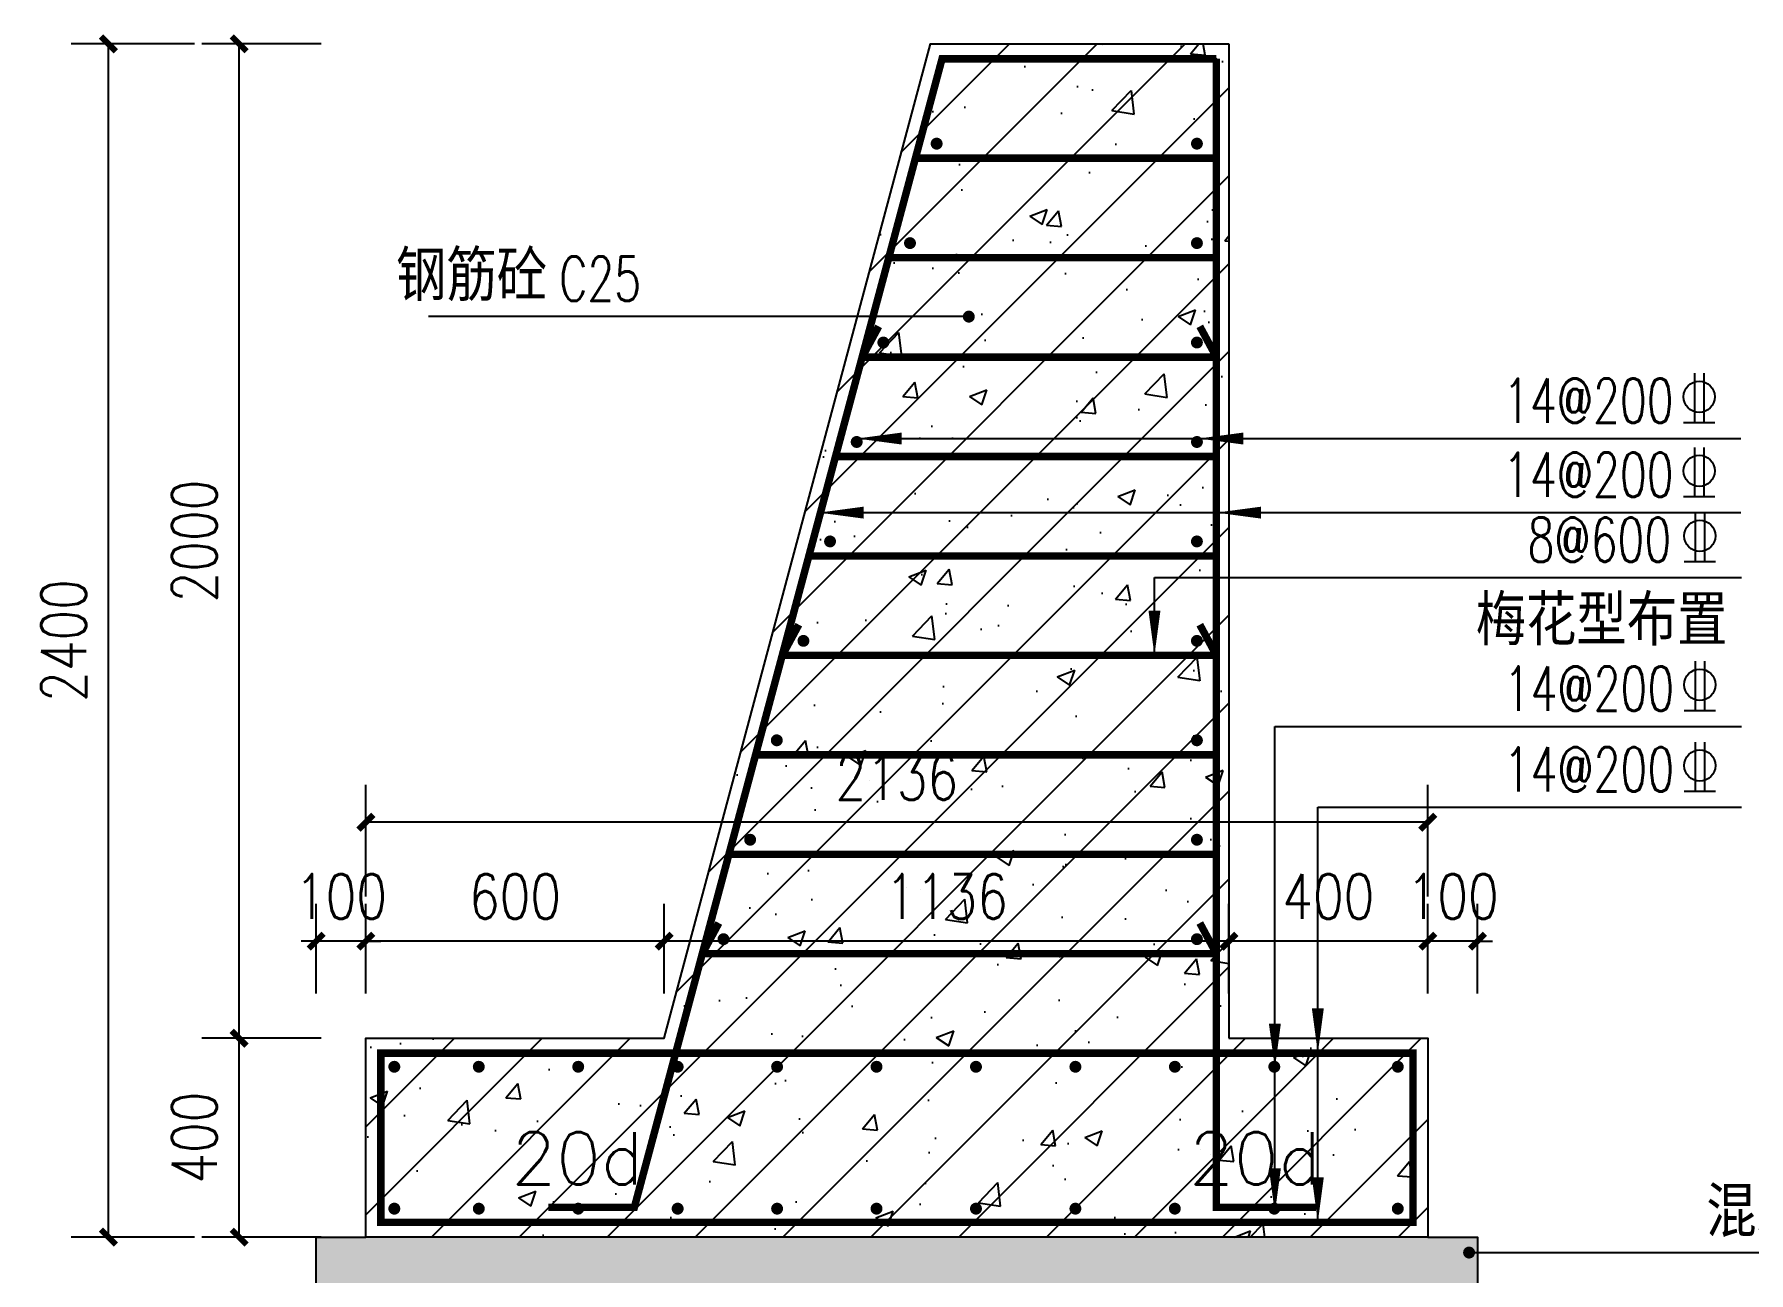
# Model space of a CAD drawing. Header units: millimetres. Extents: x -1471591 to 944464, y -468930 to 547002.
# Drawn here: x -766239 to -762791, y 146229 to 148719 of the extents above; entities that cross this region are included whole.
import ezdxf

# ---------------------------------------------------------------- set-up
doc = ezdxf.new("R2010")
doc.units = ezdxf.units.MM
doc.header["$LTSCALE"] = 10
doc.header["$PDMODE"] = 35
for name, color, linetype in [('0L-线填充', 8, 'Continuous'), ('DIM_LEAD', 3, 'Continuous'), ('PUB_DIM', 3, 'Continuous'), ('PUB_TEXT', 7, 'Continuous'), ('铺装', 14, 'Continuous')]:
    doc.layers.add(name, color=color, linetype=linetype)
doc.styles.add('_TCH_DIM', font='SIMPLEX.shx', dxfattribs={"bigfont": 'hztxt.shx'})
doc.styles.add('DIM_FONT', font='SIMPLEX.shx', dxfattribs={"width": 0.8})
doc.styles.get("Standard").update_dxf_attribs({"font": 'simplex.shx', "width": 0.8, "bigfont": 'hztxt.shx'})
doc.dimstyles.new('DIMN30', dxfattribs={"dimscale": 0.3, "dimtxt": 300, "dimasz": 100, "dimexe": 250, "dimexo": 300, "dimgap": 150, "dimtad": 1, "dimdec": 0, "dimzin": 0, "dimdsep": 46, "dimtxsty": 'DIM_FONT', "dimblk": 'ARCHTICK', "dimcen": 0.09, "dimclrt": 2, "dimazin": 2, "dimtfac": 1, "dimtdec": 0, "dimtix": 1, "dimtmove": 2, "dimatfit": 3, "dimldrblk": 'CLOSEDBLANK', "dimfxl": 0, "dimtolj": 1, "dimtzin": 0, "dimarcsym": 0})

# ---------------------------------------------------------------- blocks, each defined once
blk = doc.blocks.new('A$C6DF423F1')
h = blk.add_hatch(color=1)
h.paths.add_polyline_path([(-1659.5, 2099.3, 0.414214), (-1671.5, 2111.3), (-1671.5, 2099.3)])
h.paths.add_polyline_path([(-1671.5, 2099.3), (-1683.5, 2099.3, 0.414214), (-1671.5, 2087.3)])
h.paths.add_polyline_path([(-1671.5, 2111.3, 0.414214), (-1683.5, 2099.3), (-1671.5, 2099.3)])
h.paths.add_polyline_path([(-1671.5, 2087.3, 0.414214), (-1659.5, 2099.3), (-1671.5, 2099.3)])
h = blk.add_hatch(color=1)
h.paths.add_polyline_path([(-1160, 2099.3, -0.414214), (-1148, 2111.3), (-1148, 2099.3)])
h.paths.add_polyline_path([(-1148, 2099.3), (-1136, 2099.3, -0.414214), (-1148, 2087.3)])
h.paths.add_polyline_path([(-1148, 2111.3, -0.414214), (-1136, 2099.3), (-1148, 2099.3)])
h.paths.add_polyline_path([(-1148, 2087.3, -0.414214), (-1160, 2099.3), (-1148, 2099.3)])
h = blk.add_hatch(color=1)
h.paths.add_polyline_path([(-1659.5, 1899.3, 0.414214), (-1671.5, 1911.3), (-1671.5, 1899.3)])
h.paths.add_polyline_path([(-1671.5, 1899.3), (-1683.5, 1899.3, 0.414214), (-1671.5, 1887.3)])
h.paths.add_polyline_path([(-1671.5, 1911.3, 0.414214), (-1683.5, 1899.3), (-1671.5, 1899.3)])
h.paths.add_polyline_path([(-1671.5, 1887.3, 0.414214), (-1659.5, 1899.3), (-1671.5, 1899.3)])
h = blk.add_hatch(color=1)
h.paths.add_polyline_path([(-1106.4, 1899.3, -0.414214), (-1094.4, 1911.3), (-1094.4, 1899.3)])
h.paths.add_polyline_path([(-1094.4, 1899.3), (-1082.4, 1899.3, -0.414214), (-1094.4, 1887.3)])
h.paths.add_polyline_path([(-1094.4, 1911.3, -0.414214), (-1082.4, 1899.3), (-1094.4, 1899.3)])
h.paths.add_polyline_path([(-1094.4, 1887.3, -0.414214), (-1106.4, 1899.3), (-1094.4, 1899.3)])
h = blk.add_hatch(color=1)
h.paths.add_polyline_path([(-1659.5, 1699.3, 0.414214), (-1671.5, 1711.3), (-1671.5, 1699.3)])
h.paths.add_polyline_path([(-1671.5, 1699.3), (-1683.5, 1699.3, 0.414214), (-1671.5, 1687.3)])
h.paths.add_polyline_path([(-1671.5, 1711.3, 0.414214), (-1683.5, 1699.3), (-1671.5, 1699.3)])
h.paths.add_polyline_path([(-1671.5, 1687.3, 0.414214), (-1659.5, 1699.3), (-1671.5, 1699.3)])
h = blk.add_hatch(color=1)
h.paths.add_polyline_path([(-1052.8, 1699.3, -0.414214), (-1040.8, 1711.3), (-1040.8, 1699.3)])
h.paths.add_polyline_path([(-1040.8, 1699.3), (-1028.8, 1699.3, -0.414214), (-1040.8, 1687.3)])
h.paths.add_polyline_path([(-1040.8, 1711.3, -0.414214), (-1028.8, 1699.3), (-1040.8, 1699.3)])
h.paths.add_polyline_path([(-1040.8, 1687.3, -0.414214), (-1052.8, 1699.3), (-1040.8, 1699.3)])
h = blk.add_hatch(color=1)
h.paths.add_polyline_path([(-1659.5, 1499.3, 0.414214), (-1671.5, 1511.3), (-1671.5, 1499.3)])
h.paths.add_polyline_path([(-1671.5, 1499.3), (-1683.5, 1499.3, 0.414214), (-1671.5, 1487.3)])
h.paths.add_polyline_path([(-1671.5, 1511.3, 0.414214), (-1683.5, 1499.3), (-1671.5, 1499.3)])
h.paths.add_polyline_path([(-1671.5, 1487.3, 0.414214), (-1659.5, 1499.3), (-1671.5, 1499.3)])
h = blk.add_hatch(color=1)
h.paths.add_polyline_path([(-999.2, 1499.3, -0.414214), (-987.2, 1511.3), (-987.2, 1499.3)])
h.paths.add_polyline_path([(-987.2, 1499.3), (-975.2, 1499.3, -0.414214), (-987.2, 1487.3)])
h.paths.add_polyline_path([(-987.2, 1511.3, -0.414214), (-975.2, 1499.3), (-987.2, 1499.3)])
h.paths.add_polyline_path([(-987.2, 1487.3, -0.414214), (-999.2, 1499.3), (-987.2, 1499.3)])
h = blk.add_hatch(color=1)
h.paths.add_polyline_path([(-1659.5, 1299.3, 0.414214), (-1671.5, 1311.3), (-1671.5, 1299.3)])
h.paths.add_polyline_path([(-1671.5, 1299.3), (-1683.5, 1299.3, 0.414214), (-1671.5, 1287.3)])
h.paths.add_polyline_path([(-1671.5, 1311.3, 0.414214), (-1683.5, 1299.3), (-1671.5, 1299.3)])
h.paths.add_polyline_path([(-1671.5, 1287.3, 0.414214), (-1659.5, 1299.3), (-1671.5, 1299.3)])
h = blk.add_hatch(color=1)
h.paths.add_polyline_path([(-945.6, 1299.3, -0.414214), (-933.6, 1311.3), (-933.6, 1299.3)])
h.paths.add_polyline_path([(-933.6, 1299.3), (-921.6, 1299.3, -0.414214), (-933.6, 1287.3)])
h.paths.add_polyline_path([(-933.6, 1311.3, -0.414214), (-921.6, 1299.3), (-933.6, 1299.3)])
h.paths.add_polyline_path([(-933.6, 1287.3, -0.414214), (-945.6, 1299.3), (-933.6, 1299.3)])
h = blk.add_hatch(color=1)
h.paths.add_polyline_path([(-1659.5, 1099.3, 0.414214), (-1671.5, 1111.3), (-1671.5, 1099.3)])
h.paths.add_polyline_path([(-1671.5, 1099.3), (-1683.5, 1099.3, 0.414214), (-1671.5, 1087.3)])
h.paths.add_polyline_path([(-1671.5, 1111.3, 0.414214), (-1683.5, 1099.3), (-1671.5, 1099.3)])
h.paths.add_polyline_path([(-1671.5, 1087.3, 0.414214), (-1659.5, 1099.3), (-1671.5, 1099.3)])
h = blk.add_hatch(color=1)
h.paths.add_polyline_path([(-892.1, 1099.3, -0.414214), (-880.1, 1111.3), (-880.1, 1099.3)])
h.paths.add_polyline_path([(-880.1, 1099.3), (-868.1, 1099.3, -0.414214), (-880.1, 1087.3)])
h.paths.add_polyline_path([(-880.1, 1111.3, -0.414214), (-868.1, 1099.3), (-880.1, 1099.3)])
h.paths.add_polyline_path([(-880.1, 1087.3, -0.414214), (-892.1, 1099.3), (-880.1, 1099.3)])
h = blk.add_hatch(color=1)
h.paths.add_polyline_path([(-1659.5, 899.3, 0.414214), (-1671.5, 911.3), (-1671.5, 899.3)])
h.paths.add_polyline_path([(-1671.5, 899.3), (-1683.5, 899.3, 0.414214), (-1671.5, 887.3)])
h.paths.add_polyline_path([(-1671.5, 911.3, 0.414214), (-1683.5, 899.3), (-1671.5, 899.3)])
h.paths.add_polyline_path([(-1671.5, 887.3, 0.414214), (-1659.5, 899.3), (-1671.5, 899.3)])
h = blk.add_hatch(color=1)
h.paths.add_polyline_path([(-838.5, 899.3, -0.414214), (-826.5, 911.3), (-826.5, 899.3)])
h.paths.add_polyline_path([(-826.5, 899.3), (-814.5, 899.3, -0.414214), (-826.5, 887.3)])
h.paths.add_polyline_path([(-826.5, 911.3, -0.414214), (-814.5, 899.3), (-826.5, 899.3)])
h.paths.add_polyline_path([(-826.5, 887.3, -0.414214), (-838.5, 899.3), (-826.5, 899.3)])
h = blk.add_hatch(color=1)
h.paths.add_polyline_path([(-1659.5, 699.3, 0.414214), (-1671.5, 711.3), (-1671.5, 699.3)])
h.paths.add_polyline_path([(-1671.5, 699.3), (-1683.5, 699.3, 0.414214), (-1671.5, 687.3)])
h.paths.add_polyline_path([(-1671.5, 711.3, 0.414214), (-1683.5, 699.3), (-1671.5, 699.3)])
h.paths.add_polyline_path([(-1671.5, 687.3, 0.414214), (-1659.5, 699.3), (-1671.5, 699.3)])
h = blk.add_hatch(color=1)
h.paths.add_polyline_path([(-784.9, 699.3, -0.414214), (-772.9, 711.3), (-772.9, 699.3)])
h.paths.add_polyline_path([(-772.9, 699.3), (-760.9, 699.3, -0.414214), (-772.9, 687.3)])
h.paths.add_polyline_path([(-772.9, 711.3, -0.414214), (-760.9, 699.3), (-772.9, 699.3)])
h.paths.add_polyline_path([(-772.9, 687.3, -0.414214), (-784.9, 699.3), (-772.9, 699.3)])
h = blk.add_hatch(color=1)
h.paths.add_polyline_path([(-1659.5, 499.3, 0.414214), (-1671.5, 511.3), (-1671.5, 499.3)])
h.paths.add_polyline_path([(-1671.5, 499.3), (-1683.5, 499.3, 0.414214), (-1671.5, 487.3)])
h.paths.add_polyline_path([(-1671.5, 511.3, 0.414214), (-1683.5, 499.3), (-1671.5, 499.3)])
h.paths.add_polyline_path([(-1671.5, 487.3, 0.414214), (-1659.5, 499.3), (-1671.5, 499.3)])
h = blk.add_hatch(color=1)
h.paths.add_polyline_path([(-731.3, 499.3, -0.414214), (-719.3, 511.3), (-719.3, 499.3)])
h.paths.add_polyline_path([(-719.3, 499.3), (-707.3, 499.3, -0.414214), (-719.3, 487.3)])
h.paths.add_polyline_path([(-719.3, 511.3, -0.414214), (-707.3, 499.3), (-719.3, 499.3)])
h.paths.add_polyline_path([(-719.3, 487.3, -0.414214), (-731.3, 499.3), (-719.3, 499.3)])
h = blk.add_hatch(color=1)
h.paths.add_polyline_path([(-2063.5, 242.7, 0.414214), (-2075.5, 254.7), (-2075.5, 242.7)])
h.paths.add_polyline_path([(-2075.5, 242.7), (-2087.5, 242.7, 0.414214), (-2075.5, 230.7)])
h.paths.add_polyline_path([(-2075.5, 254.7, 0.414214), (-2087.5, 242.7), (-2075.5, 242.7)])
h.paths.add_polyline_path([(-2075.5, 230.7, 0.414214), (-2063.5, 242.7), (-2075.5, 242.7)])
h = blk.add_hatch(color=1)
h.paths.add_polyline_path([(-1815.1, 242.7, 0.414214), (-1827.1, 254.7), (-1827.1, 242.7)])
h.paths.add_polyline_path([(-1827.1, 242.7), (-1839.1, 242.7, 0.414214), (-1827.1, 230.7)])
h.paths.add_polyline_path([(-1827.1, 254.7, 0.414214), (-1839.1, 242.7), (-1827.1, 242.7)])
h.paths.add_polyline_path([(-1827.1, 230.7, 0.414214), (-1815.1, 242.7), (-1827.1, 242.7)])
h = blk.add_hatch(color=1)
h.paths.add_polyline_path([(-1615.1, 242.7, 0.414214), (-1627.1, 254.7), (-1627.1, 242.7)])
h.paths.add_polyline_path([(-1627.1, 242.7), (-1639.1, 242.7, 0.414214), (-1627.1, 230.7)])
h.paths.add_polyline_path([(-1627.1, 254.7, 0.414214), (-1639.1, 242.7), (-1627.1, 242.7)])
h.paths.add_polyline_path([(-1627.1, 230.7, 0.414214), (-1615.1, 242.7), (-1627.1, 242.7)])
h = blk.add_hatch(color=1)
h.paths.add_polyline_path([(-1415.1, 242.7, 0.414214), (-1427.1, 254.7), (-1427.1, 242.7)])
h.paths.add_polyline_path([(-1427.1, 242.7), (-1439.1, 242.7, 0.414214), (-1427.1, 230.7)])
h.paths.add_polyline_path([(-1427.1, 254.7, 0.414214), (-1439.1, 242.7), (-1427.1, 242.7)])
h.paths.add_polyline_path([(-1427.1, 230.7, 0.414214), (-1415.1, 242.7), (-1427.1, 242.7)])
h = blk.add_hatch(color=1)
h.paths.add_polyline_path([(-1215.1, 242.7, 0.414214), (-1227.1, 254.7), (-1227.1, 242.7)])
h.paths.add_polyline_path([(-1227.1, 242.7), (-1239.1, 242.7, 0.414214), (-1227.1, 230.7)])
h.paths.add_polyline_path([(-1227.1, 254.7, 0.414214), (-1239.1, 242.7), (-1227.1, 242.7)])
h.paths.add_polyline_path([(-1227.1, 230.7, 0.414214), (-1215.1, 242.7), (-1227.1, 242.7)])
h = blk.add_hatch(color=1)
h.paths.add_polyline_path([(-1015.1, 242.7, 0.414214), (-1027.1, 254.7), (-1027.1, 242.7)])
h.paths.add_polyline_path([(-1027.1, 242.7), (-1039.1, 242.7, 0.414214), (-1027.1, 230.7)])
h.paths.add_polyline_path([(-1027.1, 254.7, 0.414214), (-1039.1, 242.7), (-1027.1, 242.7)])
h.paths.add_polyline_path([(-1027.1, 230.7, 0.414214), (-1015.1, 242.7), (-1027.1, 242.7)])
h = blk.add_hatch(color=1)
h.paths.add_polyline_path([(-815.1, 242.7, 0.414214), (-827.1, 254.7), (-827.1, 242.7)])
h.paths.add_polyline_path([(-827.1, 242.7), (-839.1, 242.7, 0.414214), (-827.1, 230.7)])
h.paths.add_polyline_path([(-827.1, 254.7, 0.414214), (-839.1, 242.7), (-827.1, 242.7)])
h.paths.add_polyline_path([(-827.1, 230.7, 0.414214), (-815.1, 242.7), (-827.1, 242.7)])
h = blk.add_hatch(color=1)
h.paths.add_polyline_path([(-615.1, 242.7, 0.414214), (-627.1, 254.7), (-627.1, 242.7)])
h.paths.add_polyline_path([(-627.1, 242.7), (-639.1, 242.7, 0.414214), (-627.1, 230.7)])
h.paths.add_polyline_path([(-627.1, 254.7, 0.414214), (-639.1, 242.7), (-627.1, 242.7)])
h.paths.add_polyline_path([(-627.1, 230.7, 0.414214), (-615.1, 242.7), (-627.1, 242.7)])
h = blk.add_hatch(color=1)
h.paths.add_polyline_path([(-415.1, 242.7, 0.414214), (-427.1, 254.7), (-427.1, 242.7)])
h.paths.add_polyline_path([(-427.1, 242.7), (-439.1, 242.7, 0.414214), (-427.1, 230.7)])
h.paths.add_polyline_path([(-427.1, 254.7, 0.414214), (-439.1, 242.7), (-427.1, 242.7)])
h.paths.add_polyline_path([(-427.1, 230.7, 0.414214), (-415.1, 242.7), (-427.1, 242.7)])
h = blk.add_hatch(color=1)
h.paths.add_polyline_path([(-215.1, 242.7, 0.414214), (-227.1, 254.7), (-227.1, 242.7)])
h.paths.add_polyline_path([(-227.1, 242.7), (-239.1, 242.7, 0.414214), (-227.1, 230.7)])
h.paths.add_polyline_path([(-227.1, 254.7, 0.414214), (-239.1, 242.7), (-227.1, 242.7)])
h.paths.add_polyline_path([(-227.1, 230.7, 0.414214), (-215.1, 242.7), (-227.1, 242.7)])
h = blk.add_hatch(color=1)
h.paths.add_polyline_path([(-45.2, 242.7, 0.414214), (-57.2, 254.7), (-57.2, 242.7)])
h.paths.add_polyline_path([(-57.2, 242.7), (-69.2, 242.7, 0.414214), (-57.2, 230.7)])
h.paths.add_polyline_path([(-57.2, 254.7, 0.414214), (-69.2, 242.7), (-57.2, 242.7)])
h.paths.add_polyline_path([(-57.2, 230.7, 0.414214), (-45.2, 242.7), (-57.2, 242.7)])
h = blk.add_hatch(color=1)
h.paths.add_polyline_path([(-2063.5, -42.7, -0.414214), (-2075.5, -54.7), (-2075.5, -42.7)])
h.paths.add_polyline_path([(-2075.5, -42.7), (-2087.5, -42.7, -0.414214), (-2075.5, -30.7)])
h.paths.add_polyline_path([(-2075.5, -54.7, -0.414214), (-2087.5, -42.7), (-2075.5, -42.7)])
h.paths.add_polyline_path([(-2075.5, -30.7, -0.414214), (-2063.5, -42.7), (-2075.5, -42.7)])
h = blk.add_hatch(color=1)
h.paths.add_polyline_path([(-1815.1, -42.7, -0.414214), (-1827.1, -54.7), (-1827.1, -42.7)])
h.paths.add_polyline_path([(-1827.1, -42.7), (-1839.1, -42.7, -0.414214), (-1827.1, -30.7)])
h.paths.add_polyline_path([(-1827.1, -54.7, -0.414214), (-1839.1, -42.7), (-1827.1, -42.7)])
h.paths.add_polyline_path([(-1827.1, -30.7, -0.414214), (-1815.1, -42.7), (-1827.1, -42.7)])
h = blk.add_hatch(color=1)
h.paths.add_polyline_path([(-1615.1, -42.7, -0.414214), (-1627.1, -54.7), (-1627.1, -42.7)])
h.paths.add_polyline_path([(-1627.1, -42.7), (-1639.1, -42.7, -0.414214), (-1627.1, -30.7)])
h.paths.add_polyline_path([(-1627.1, -54.7, -0.414214), (-1639.1, -42.7), (-1627.1, -42.7)])
h.paths.add_polyline_path([(-1627.1, -30.7, -0.414214), (-1615.1, -42.7), (-1627.1, -42.7)])
h = blk.add_hatch(color=1)
h.paths.add_polyline_path([(-1415.1, -42.7, -0.414214), (-1427.1, -54.7), (-1427.1, -42.7)])
h.paths.add_polyline_path([(-1427.1, -42.7), (-1439.1, -42.7, -0.414214), (-1427.1, -30.7)])
h.paths.add_polyline_path([(-1427.1, -54.7, -0.414214), (-1439.1, -42.7), (-1427.1, -42.7)])
h.paths.add_polyline_path([(-1427.1, -30.7, -0.414214), (-1415.1, -42.7), (-1427.1, -42.7)])
h = blk.add_hatch(color=1)
h.paths.add_polyline_path([(-1215.1, -42.7, -0.414214), (-1227.1, -54.7), (-1227.1, -42.7)])
h.paths.add_polyline_path([(-1227.1, -42.7), (-1239.1, -42.7, -0.414214), (-1227.1, -30.7)])
h.paths.add_polyline_path([(-1227.1, -54.7, -0.414214), (-1239.1, -42.7), (-1227.1, -42.7)])
h.paths.add_polyline_path([(-1227.1, -30.7, -0.414214), (-1215.1, -42.7), (-1227.1, -42.7)])
h = blk.add_hatch(color=1)
h.paths.add_polyline_path([(-1015.1, -42.7, -0.414214), (-1027.1, -54.7), (-1027.1, -42.7)])
h.paths.add_polyline_path([(-1027.1, -42.7), (-1039.1, -42.7, -0.414214), (-1027.1, -30.7)])
h.paths.add_polyline_path([(-1027.1, -54.7, -0.414214), (-1039.1, -42.7), (-1027.1, -42.7)])
h.paths.add_polyline_path([(-1027.1, -30.7, -0.414214), (-1015.1, -42.7), (-1027.1, -42.7)])
h = blk.add_hatch(color=1)
h.paths.add_polyline_path([(-815.1, -42.7, -0.414214), (-827.1, -54.7), (-827.1, -42.7)])
h.paths.add_polyline_path([(-827.1, -42.7), (-839.1, -42.7, -0.414214), (-827.1, -30.7)])
h.paths.add_polyline_path([(-827.1, -54.7, -0.414214), (-839.1, -42.7), (-827.1, -42.7)])
h.paths.add_polyline_path([(-827.1, -30.7, -0.414214), (-815.1, -42.7), (-827.1, -42.7)])
h = blk.add_hatch(color=1)
h.paths.add_polyline_path([(-615.1, -42.7, -0.414214), (-627.1, -54.7), (-627.1, -42.7)])
h.paths.add_polyline_path([(-627.1, -42.7), (-639.1, -42.7, -0.414214), (-627.1, -30.7)])
h.paths.add_polyline_path([(-627.1, -54.7, -0.414214), (-639.1, -42.7), (-627.1, -42.7)])
h.paths.add_polyline_path([(-627.1, -30.7, -0.414214), (-615.1, -42.7), (-627.1, -42.7)])
h = blk.add_hatch(color=1)
h.paths.add_polyline_path([(-415.1, -42.7, -0.414214), (-427.1, -54.7), (-427.1, -42.7)])
h.paths.add_polyline_path([(-427.1, -42.7), (-439.1, -42.7, -0.414214), (-427.1, -30.7)])
h.paths.add_polyline_path([(-427.1, -54.7, -0.414214), (-439.1, -42.7), (-427.1, -42.7)])
h.paths.add_polyline_path([(-427.1, -30.7, -0.414214), (-415.1, -42.7), (-427.1, -42.7)])
h = blk.add_hatch(color=1)
h.paths.add_polyline_path([(-215.1, -42.7, -0.414214), (-227.1, -54.7), (-227.1, -42.7)])
h.paths.add_polyline_path([(-227.1, -42.7), (-239.1, -42.7, -0.414214), (-227.1, -30.7)])
h.paths.add_polyline_path([(-227.1, -54.7, -0.414214), (-239.1, -42.7), (-227.1, -42.7)])
h.paths.add_polyline_path([(-227.1, -30.7, -0.414214), (-215.1, -42.7), (-227.1, -42.7)])
h = blk.add_hatch(color=1)
h.paths.add_polyline_path([(-45.2, -42.7, -0.414214), (-57.2, -54.7), (-57.2, -42.7)])
h.paths.add_polyline_path([(-57.2, -42.7), (-69.2, -42.7, -0.414214), (-57.2, -30.7)])
h.paths.add_polyline_path([(-57.2, -54.7, -0.414214), (-69.2, -42.7), (-57.2, -42.7)])
h.paths.add_polyline_path([(-57.2, -30.7, -0.414214), (-45.2, -42.7), (-57.2, -42.7)])
at = {"color": 1, "const_width": 15}
for points in [[(-1710.7, 2270), (-1710.7, -40), (-1910.9, -40)], [(-366.8, -40), (-540, -40), (-1158.9, 2270), (-1710.7, 2270)], [(-1710.7, 2070), (-1105.3, 2070)], [(-1710.7, 1870), (-1051.7, 1870)], [(-1710.7, 1670), (-1677.3, 1731.8)], [(-998.1, 1670), (-1031.5, 1731.8)], [(-1710.7, 1670), (-998.1, 1670)], [(-1710.7, 1470), (-944.6, 1470)], [(-1710.7, 1270), (-891, 1270)], [(-1710.7, 1070), (-1677.3, 1131.8)], [(-837.4, 1070), (-870.8, 1131.8)], [(-1710.7, 1070), (-837.4, 1070)], [(-1710.7, 870), (-783.8, 870)], [(-1710.7, 670), (-730.2, 670)], [(-1710.7, 470), (-1677.3, 531.8)], [(-676.6, 470), (-710, 531.8)], [(-1710.7, 470), (-676.6, 470)], [(-30, 270), (-2105.9, 270), (-2105.9, -70), (-30, -70), (-30, 270)]]:
    blk.add_lwpolyline(points, dxfattribs=at)
blk = doc.blocks.new('_ArchTick')
at = {"color": 0, "linetype": 'ByBlock', "const_width": 0.4}
blk.add_lwpolyline([(-0.5, -0.5), (0.5, 0.5)], dxfattribs=at)
blk = doc.blocks.new('*D814')
at = {"layer": 'Defpoints', "color": 0, "transparency": 16777216}
for p in [(-763436, 146895.3), (-763436, 146700.1), (-763336, 146700.1)]:
    blk.add_point(p, dxfattribs=at)
at = {"layer": 'PUB_DIM', "color": 0, "lineweight": -2, "transparency": 16777216}
for p, q in [((-763436, 146790.1), (-763436, 146970.3)), ((-763336, 146790.1), (-763336, 146970.3)), ((-763436, 146895.3), (-763466, 146895.3)), ((-763336, 146895.3), (-763436, 146895.3)), ((-763336, 146895.3), (-763306, 146895.3))]:
    blk.add_line(p, q, dxfattribs=at)
at = {"layer": 'PUB_DIM', "color": 0, "lineweight": -2, "transparency": 16777216, "xscale": 30, "yscale": 30, "zscale": 30}
blk.add_blockref('_ArchTick', (-763436, 146895.3), dxfattribs=at)
at = {"layer": 'PUB_DIM', "color": 0, "lineweight": -2, "transparency": 16777216, "xscale": 30, "yscale": 30, "zscale": 30, "rotation": 180}
blk.add_blockref('_ArchTick', (-763336, 146895.3), dxfattribs=at)
at = {"layer": 'PUB_DIM', "color": 2, "transparency": 16777216, "insert": (-763386, 146985.3), "char_height": 90, "attachment_point": 5, "style": 'DIM_FONT'}
blk.add_mtext('\\A1;100', dxfattribs=at)
blk = doc.blocks.new('_ClosedBlank')
at = {"color": 0, "linetype": 'ByBlock', "lineweight": -2}
for p, q in [((-1, 0.17), (0, 0)), ((-1, 0.17), (-1, -0.17)), ((0, 0), (-1, -0.17))]:
    blk.add_line(p, q, dxfattribs=at)
blk = doc.blocks.new('*D815')
at = {"layer": 'Defpoints', "color": 0, "transparency": 16777216}
for p in [(-763836, 146895.3), (-763836, 146700.1), (-763436, 146700.1)]:
    blk.add_point(p, dxfattribs=at)
at = {"layer": 'PUB_DIM', "color": 0, "lineweight": -2, "transparency": 16777216}
for p, q in [((-763836, 146790.1), (-763836, 146970.3)), ((-763436, 146790.1), (-763436, 146970.3)), ((-763436, 146895.3), (-763836, 146895.3))]:
    blk.add_line(p, q, dxfattribs=at)
at = {"layer": 'PUB_DIM', "color": 0, "lineweight": -2, "transparency": 16777216, "xscale": 30, "yscale": 30, "zscale": 30, "rotation": 180}
blk.add_blockref('_ArchTick', (-763836, 146895.3), dxfattribs=at)
at = {"layer": 'PUB_DIM', "color": 0, "lineweight": -2, "transparency": 16777216, "xscale": 30, "yscale": 30, "zscale": 30}
blk.add_blockref('_ArchTick', (-763436, 146895.3), dxfattribs=at)
at = {"layer": 'PUB_DIM', "color": 2, "transparency": 16777216, "insert": (-763636, 146985.3), "char_height": 90, "attachment_point": 5, "style": 'DIM_FONT'}
blk.add_mtext('\\A1;400', dxfattribs=at)
blk = doc.blocks.new('*D816')
at = {"layer": 'Defpoints', "color": 0, "transparency": 16777216}
for p in [(-764971.9, 146895.3), (-764971.9, 146700.1), (-763836, 146700.1)]:
    blk.add_point(p, dxfattribs=at)
at = {"layer": 'PUB_DIM', "color": 0, "lineweight": -2, "transparency": 16777216}
for p, q in [((-764971.9, 146790.1), (-764971.9, 146970.3)), ((-763836, 146790.1), (-763836, 146970.3)), ((-763836, 146895.3), (-764971.9, 146895.3))]:
    blk.add_line(p, q, dxfattribs=at)
at = {"layer": 'PUB_DIM', "color": 0, "lineweight": -2, "transparency": 16777216, "xscale": 30, "yscale": 30, "zscale": 30, "rotation": 180}
blk.add_blockref('_ArchTick', (-764971.9, 146895.3), dxfattribs=at)
at = {"layer": 'PUB_DIM', "color": 0, "lineweight": -2, "transparency": 16777216, "xscale": 30, "yscale": 30, "zscale": 30}
blk.add_blockref('_ArchTick', (-763836, 146895.3), dxfattribs=at)
at = {"layer": 'PUB_DIM', "color": 2, "transparency": 16777216, "insert": (-764404, 146985.3), "char_height": 90, "attachment_point": 5, "style": 'DIM_FONT'}
blk.add_mtext('\\A1;1136', dxfattribs=at)
blk = doc.blocks.new('*D817')
at = {"layer": 'Defpoints', "color": 0, "transparency": 16777216}
for p in [(-765571.9, 146895.3), (-765571.9, 146700.1), (-764971.9, 146700.1)]:
    blk.add_point(p, dxfattribs=at)
at = {"layer": 'PUB_DIM', "color": 0, "lineweight": -2, "transparency": 16777216}
for p, q in [((-765571.9, 146790.1), (-765571.9, 146970.3)), ((-764971.9, 146790.1), (-764971.9, 146970.3)), ((-764971.9, 146895.3), (-765571.9, 146895.3))]:
    blk.add_line(p, q, dxfattribs=at)
at = {"layer": 'PUB_DIM', "color": 0, "lineweight": -2, "transparency": 16777216, "xscale": 30, "yscale": 30, "zscale": 30, "rotation": 180}
blk.add_blockref('_ArchTick', (-765571.9, 146895.3), dxfattribs=at)
at = {"layer": 'PUB_DIM', "color": 0, "lineweight": -2, "transparency": 16777216, "xscale": 30, "yscale": 30, "zscale": 30}
blk.add_blockref('_ArchTick', (-764971.9, 146895.3), dxfattribs=at)
at = {"layer": 'PUB_DIM', "color": 2, "transparency": 16777216, "insert": (-765271.9, 146985.3), "char_height": 90, "attachment_point": 5, "style": 'DIM_FONT'}
blk.add_mtext('\\A1;600', dxfattribs=at)
blk = doc.blocks.new('*D818')
at = {"layer": 'Defpoints', "color": 0, "transparency": 16777216}
for p in [(-765671.9, 146895.3), (-765671.9, 146700.1), (-765571.9, 146700.1)]:
    blk.add_point(p, dxfattribs=at)
at = {"layer": 'PUB_DIM', "color": 0, "lineweight": -2, "transparency": 16777216}
for p, q in [((-765671.9, 146790.1), (-765671.9, 146970.3)), ((-765571.9, 146790.1), (-765571.9, 146970.3)), ((-765671.9, 146895.3), (-765701.9, 146895.3)), ((-765571.9, 146895.3), (-765671.9, 146895.3)), ((-765571.9, 146895.3), (-765541.9, 146895.3))]:
    blk.add_line(p, q, dxfattribs=at)
at = {"layer": 'PUB_DIM', "color": 0, "lineweight": -2, "transparency": 16777216, "xscale": 30, "yscale": 30, "zscale": 30}
blk.add_blockref('_ArchTick', (-765671.9, 146895.3), dxfattribs=at)
at = {"layer": 'PUB_DIM', "color": 0, "lineweight": -2, "transparency": 16777216, "xscale": 30, "yscale": 30, "zscale": 30, "rotation": 180}
blk.add_blockref('_ArchTick', (-765571.9, 146895.3), dxfattribs=at)
at = {"layer": 'PUB_DIM', "color": 2, "transparency": 16777216, "insert": (-765621.9, 146985.3), "char_height": 90, "attachment_point": 5, "style": 'DIM_FONT'}
blk.add_mtext('\\A1;100', dxfattribs=at)
blk = doc.blocks.new('*D819')
at = {"layer": 'Defpoints', "color": 0, "transparency": 16777216}
for p in [(-765571.9, 147134.6), (-765571.9, 146895.3), (-763436, 146895.3)]:
    blk.add_point(p, dxfattribs=at)
at = {"layer": 'PUB_DIM', "color": 0, "lineweight": -2, "transparency": 16777216}
for p, q in [((-765571.9, 146985.3), (-765571.9, 147209.6)), ((-763436, 146985.3), (-763436, 147209.6)), ((-763436, 147134.6), (-765571.9, 147134.6))]:
    blk.add_line(p, q, dxfattribs=at)
at = {"layer": 'PUB_DIM', "color": 0, "lineweight": -2, "transparency": 16777216, "xscale": 30, "yscale": 30, "zscale": 30, "rotation": 180}
blk.add_blockref('_ArchTick', (-765571.9, 147134.6), dxfattribs=at)
at = {"layer": 'PUB_DIM', "color": 0, "lineweight": -2, "transparency": 16777216, "xscale": 30, "yscale": 30, "zscale": 30}
blk.add_blockref('_ArchTick', (-763436, 147134.6), dxfattribs=at)
at = {"layer": 'PUB_DIM', "color": 2, "transparency": 16777216, "insert": (-764504, 147224.6), "char_height": 90, "attachment_point": 5, "style": 'DIM_FONT'}
blk.add_mtext('\\A1;2136', dxfattribs=at)
blk = doc.blocks.new('*D820')
at = {"layer": 'Defpoints', "color": 0, "transparency": 16777216}
for p in [(-765826.9, 146700.1), (-765571.9, 146700.1), (-765571.9, 146300.1)]:
    blk.add_point(p, dxfattribs=at)
at = {"layer": 'PUB_DIM', "color": 0, "lineweight": -2, "transparency": 16777216}
for p, q in [((-765661.9, 146700.1), (-765901.9, 146700.1)), ((-765826.9, 146300.1), (-765826.9, 146700.1)), ((-765661.9, 146300.1), (-765901.9, 146300.1))]:
    blk.add_line(p, q, dxfattribs=at)
at = {"layer": 'PUB_DIM', "color": 0, "lineweight": -2, "transparency": 16777216, "xscale": 30, "yscale": 30, "zscale": 30}
for p, rotation in [((-765826.9, 146700.1), 90), ((-765826.9, 146300.1), 270)]:
    blk.add_blockref('_ArchTick', p, dxfattribs=dict(at, rotation=rotation))
at = {"layer": 'PUB_DIM', "color": 2, "transparency": 16777216, "insert": (-765916.9, 146500.1), "char_height": 90, "attachment_point": 5, "rotation": 90, "style": 'DIM_FONT'}
blk.add_mtext('\\A1;400', dxfattribs=at)
blk = doc.blocks.new('*D821')
at = {"layer": 'Defpoints', "color": 0, "transparency": 16777216}
for p in [(-765826.9, 148700.1), (-765571.9, 148700.1), (-765571.9, 146700.1)]:
    blk.add_point(p, dxfattribs=at)
at = {"layer": 'PUB_DIM', "color": 0, "lineweight": -2, "transparency": 16777216}
for p, q in [((-765661.9, 148700.1), (-765901.9, 148700.1)), ((-765826.9, 146700.1), (-765826.9, 148700.1)), ((-765661.9, 146700.1), (-765901.9, 146700.1))]:
    blk.add_line(p, q, dxfattribs=at)
at = {"layer": 'PUB_DIM', "color": 0, "lineweight": -2, "transparency": 16777216, "xscale": 30, "yscale": 30, "zscale": 30}
for p, rotation in [((-765826.9, 148700.1), 90), ((-765826.9, 146700.1), 270)]:
    blk.add_blockref('_ArchTick', p, dxfattribs=dict(at, rotation=rotation))
at = {"layer": 'PUB_DIM', "color": 2, "transparency": 16777216, "insert": (-765916.9, 147700.1), "char_height": 90, "attachment_point": 5, "rotation": 90, "style": 'DIM_FONT'}
blk.add_mtext('\\A1;2000', dxfattribs=at)
blk = doc.blocks.new('*D822')
at = {"layer": 'Defpoints', "color": 0, "transparency": 16777216}
for p in [(-766089.8, 148700.1), (-765826.9, 148700.1), (-765826.9, 146300.1)]:
    blk.add_point(p, dxfattribs=at)
at = {"layer": 'PUB_DIM', "color": 0, "lineweight": -2, "transparency": 16777216}
for p, q in [((-765916.9, 148700.1), (-766164.8, 148700.1)), ((-766089.8, 146300.1), (-766089.8, 148700.1)), ((-765916.9, 146300.1), (-766164.8, 146300.1))]:
    blk.add_line(p, q, dxfattribs=at)
at = {"layer": 'PUB_DIM', "color": 0, "lineweight": -2, "transparency": 16777216, "xscale": 30, "yscale": 30, "zscale": 30}
for p, rotation in [((-766089.8, 148700.1), 90), ((-766089.8, 146300.1), 270)]:
    blk.add_blockref('_ArchTick', p, dxfattribs=dict(at, rotation=rotation))
at = {"layer": 'PUB_DIM', "color": 2, "transparency": 16777216, "insert": (-766179.8, 147500.1), "char_height": 90, "attachment_point": 5, "rotation": 90, "style": 'DIM_FONT'}
blk.add_mtext('\\A1;2400', dxfattribs=at)

msp = doc.modelspace()

# ---------------------------------------------------------------- hatches: boundary and pattern name
h = msp.add_hatch()
h.set_pattern_fill('AR-CONC', color=8, scale=45, style=0)
h.set_pattern_definition([(50, (-820844.09, 145420.23), (81.9831, -7.17259), [8.5725, -94.2975]), (355, (-820844.09, 145420.23), (-15.85927, 85.97549), [6.858, -75.438]), (100.451, (-820837.26, 145419.63), (66.12413, 78.80251), [7.2855, -80.1405]), (46.1842, (-820844.09, 145443.09), (121.98557, -18.91905), [12.85875, -141.44625]), (96.6356, (-820833.93, 145441.51), (106.8319, 111.3415), [10.92825, -120.21075]), (351.184, (-820844.09, 145443.09), (106.83207, 111.3413), [10.287, -113.157]), (21, (-820832.66, 145437.376), (68.226696, -46.01948), [8.5725, -94.2975]), (326, (-820832.66, 145437.38), (27.81091, 82.88458), [6.858, -75.438]), (71.4514, (-820826.98, 145433.54), (96.03742, 36.86529), [7.2855, -80.1405]), (37.5, (-820844.092, 145420.23), (1.389871, 38.049767), [0, -74.5236, 0, -76.581, 0, -75.72375]), (7.5, (-820844.092, 145420.23), (30.068848, 45.08126), [0, -43.6626, 0, -72.8091, 0, -28.86075]), (327.5, (-820869.58, 145420.23), (61.015768, -2.577935), [0, -28.575, 0, -89.154, 0, -118.3005]), (317.5, (-820881.01, 145420.23), (66.65813, 11.44192), [0, -37.1475, 0, -59.2074, 0, -84.0105])])
h.paths.add_polyline_path([(-763336, 146200.1), (-763336, 146300.1), (-763436, 146300.1), (-765571.9, 146300.1), (-765671.9, 146300.1), (-765671.9, 146200.1)])
at = {"layer": '0L-线填充'}
h = msp.add_hatch(dxfattribs=at)
h.set_pattern_fill('钢筋混凝土', color=256, scale=50)
h.set_pattern_definition([(45, (-820844.09, 145520.23), (-88.38835, 88.38835), []), (50, (-820844.1, 145520.23), (358.6301, -31.376), [37.5, -412.5]), (355, (-820844.1, 145520.23), (-69.3757, 376.096), [30, -330]), (100.4514, (-820814.2, 145517.6), (289.2547, 344.7198), [31.87, -350.571]), (46.1842, (-820844.1, 145620.23), (533.6205, -82.7595), [56.25, -618.75]), (96.6356, (-820799.6, 145613.33), (467.3314, 487.059), [47.805, -525.8565]), (351.1842, (-820844.1, 145620.23), (467.331, 487.0593), [45, -495]), (21, (-820794.1, 145595.23), (298.4535, -201.3094), [37.5, -412.5]), (326, (-820794.1, 145595.23), (121.6577, 362.575), [30, -330]), (71.4514, (-820769.22, 145578.46), (420.1113, 161.2652), [31.87, -350.571]), (37.5, (-820844.09, 145520.23), (6.07993, 166.44693), [0, -326, 0, -335, 0, -331.25]), (7.5, (-820844.1, 145520.23), (131.53477, 197.20586), [0, -191, 0, -318.5, 0, -126.25]), (327.5, (-820955.59, 145520.23), (266.91122, -11.27744), [0, -125, 0, -390, 0, -517.5]), (317.5, (-821005.6, 145520.23), (291.5931, 50.0525), [0, -162.5, 0, -259, 0, -367.5])])
h.paths.add_polyline_path([(-763836, 148700.1), (-763836, 146700.1), (-763436, 146700.1), (-763436, 146300.1), (-765571.9, 146300.1), (-765571.9, 146700.1), (-764971.9, 146700.1), (-764436, 148700.1)])

# ---------------------------------------------------------------- linework, layer by layer
at = {"color": 4}
for points in [[(-763836, 146700.1), (-763436, 146700.1), (-763436, 146300.1), (-765571.9, 146300.1), (-765571.9, 146700.1), (-764971.9, 146700.1), (-764436, 148700.1), (-763836, 148700.1)], [(-763836, 148700.1), (-763836, 146700.1)], [(-763436, 146300.1), (-763336, 146300.1), (-763336, 146200.1), (-765671.9, 146200.1), (-765671.9, 146300.1), (-765571.9, 146300.1)]]:
    msp.add_lwpolyline(points, dxfattribs=at)
at = {"layer": 'DIM_LEAD', "color": 1}
for p, q in [((-764719.4, 148151.5), (-765445.8, 148151.5)), ((-764359.2, 148151.5), (-764719.4, 148151.5)), ((-764584.2, 147906.3), (-763490.1, 147906.3)), ((-763897, 147906.3), (-763490.1, 147906.3)), ((-763490.1, 147906.3), (-762806.1, 147906.3)), ((-764660.7, 147757.3), (-763490.1, 147757.3)), ((-763861.2, 147757.3), (-763490.1, 147757.3)), ((-763490.1, 147757.3), (-762806.1, 147757.3)), ((-763985.8, 147470.1), (-763985.8, 147626.6)), ((-763985.8, 147626.6), (-762804.9, 147626.6)), ((-763743.6, 146348.4), (-763743.6, 147327.2)), ((-763743.6, 146639.5), (-763743.6, 147327.2)), ((-763743.6, 147327.2), (-762804.9, 147327.2)), ((-763657.2, 146330.1), (-763657.2, 147164.6)), ((-763657.2, 146670.1), (-763657.2, 147164.6)), ((-763657.2, 147164.6), (-762804.9, 147164.6)), ((-763353, 146269.1), (-763121.2, 146269.1)), ((-763121.2, 146269.1), (-761925.5, 146269.1))]:
    msp.add_line(p, q, dxfattribs=at)
at = {"layer": 'DIM_LEAD', "color": 1, "const_width": 12}
for points in [[(-764353.2, 148151.5, -1), (-764365.2, 148151.5, -1)], [(-763359, 146269.1, -1), (-763347, 146269.1, -1)]]:
    msp.add_lwpolyline(points, format="xyb", close=True, dxfattribs=at)
at = {"layer": 'DIM_LEAD', "color": 1}
for points in [[(-764584.2, 147906.3, 0, 24, 0), (-764494.2, 147906.3, 0, 0, 0)], [(-763897, 147906.3, 0, 24, 0), (-763807, 147906.3, 0, 0, 0)], [(-764660.7, 147757.3, 0, 24, 0), (-764570.7, 147757.3, 0, 0, 0)], [(-763861.2, 147757.3, 0, 24, 0), (-763771.2, 147757.3, 0, 0, 0)], [(-763985.8, 147470.1, 0, 24, 0), (-763985.8, 147560.1, 0, 0, 0)], [(-763657.2, 146670.1, 0, 24, 0), (-763657.2, 146760.1, 0, 0, 0)], [(-763743.6, 146639.5, 0, 24, 0), (-763743.6, 146729.5, 0, 0, 0)], [(-763743.6, 146348.4, 0, 24, 0), (-763743.6, 146438.4, 0, 0, 0)], [(-763657.2, 146330.1, 0, 24, 0), (-763657.2, 146420.1, 0, 0, 0)]]:
    msp.add_lwpolyline(points, format="xyseb", dxfattribs=at)
at = {"layer": 'PUB_TEXT'}
for p, q in [((-762899.5, 148037.5), (-762899.5, 147937.8)), ((-762880.6, 148037.5), (-762880.6, 147937.8)), ((-762858.6, 147937.8), (-762921.6, 147937.8)), ((-762899.5, 147888.5), (-762899.5, 147788.8)), ((-762880.6, 147888.5), (-762880.6, 147788.8)), ((-762858.6, 147788.8), (-762921.6, 147788.8)), ((-762898.3, 147757.8), (-762898.3, 147658.1)), ((-762879.4, 147757.8), (-762879.4, 147658.1)), ((-762857.4, 147658.1), (-762920.4, 147658.1)), ((-762898.3, 147458.5), (-762898.3, 147358.7)), ((-762879.4, 147458.5), (-762879.4, 147358.7)), ((-762857.4, 147358.7), (-762920.4, 147358.7)), ((-762898.3, 147295.9), (-762898.3, 147196.1)), ((-762879.4, 147295.9), (-762879.4, 147196.1)), ((-762857.4, 147196.1), (-762920.4, 147196.1))]:
    msp.add_line(p, q, dxfattribs=at)
for centre in [(-762890.1, 147990.3), (-762890.1, 147841.3), (-762888.9, 147710.6), (-762888.9, 147411.2), (-762888.9, 147248.6)]:
    msp.add_circle(centre, 31.5, dxfattribs=at)
at = {"layer": '铺装', "color": 251}
msp.add_lwpolyline([(-763861.2, 146360.1), (-763861.2, 148670.1), (-764413, 148670.1), (-765032, 146360.1)], dxfattribs=at)

# ---------------------------------------------------------------- block references
at = {"xscale": -1}
msp.add_blockref('A$C6DF423F1', (-765571.9, 146400.1), dxfattribs=at)

# ---------------------------------------------------------------- texts
at = {"layer": 'PUB_TEXT', "style": '_TCH_DIM'}
for s, p in [('钢筋砼', (-765511.2, 148183)), ('梅花型布置', (-763339.6, 147490.1)), ('混凝土垫层', (-762876.1, 146300.6))]:
    msp.add_text(s, height=101.28, dxfattribs=at).set_placement(p)
at = {"layer": 'PUB_TEXT', "style": '_TCH_DIM', "width": 0.705882}
for s, p in [('C25', (-765183, 148183)), ('14@200', (-763284.6, 147937.8)), ('14@200', (-763284.6, 147788.8)), ('8@600', (-763235.4, 147658.1)), ('14@200', (-763283.4, 147358.7)), ('14@200', (-763283.4, 147196.1))]:
    msp.add_text(s, height=89.25, dxfattribs=at).set_placement(p)
at = {"layer": 'PUB_TEXT', "color": 2}
for p in [(-765279.3, 146406.2), (-763916.3, 146406.2)]:
    msp.add_text('20d', height=105, dxfattribs=at).set_placement(p)

# ---------------------------------------------------------------- dimensions: what is measured, and where the dimension line sits
at = {"layer": 'PUB_DIM'}
for p1, p2, distance, picture, middle in [((-765826.9, 146300.1), (-765826.9, 148700.1), 262.9, '*D822', (-766179.8, 147500.1)), ((-765571.9, 146700.1), (-765571.9, 148700.1), 255, '*D821', (-765916.9, 147700.1)), ((-763436, 146895.3), (-765571.9, 146895.3), -239.2, '*D819', (-764504, 147224.6)), ((-765571.9, 146700.1), (-765671.9, 146700.1), -195.2, '*D818', (-765621.9, 146985.3)), ((-764971.9, 146700.1), (-765571.9, 146700.1), -195.2, '*D817', (-765271.9, 146985.3)), ((-763836, 146700.1), (-764971.9, 146700.1), -195.2, '*D816', (-764404, 146985.3)), ((-763436, 146700.1), (-763836, 146700.1), -195.2, '*D815', (-763636, 146985.3)), ((-763336, 146700.1), (-763436, 146700.1), -195.2, '*D814', (-763386, 146985.3)), ((-765571.9, 146300.1), (-765571.9, 146700.1), 255, '*D820', (-765916.9, 146500.1))]:
    dim = msp.add_aligned_dim(p1=p1, p2=p2, distance=distance, dimstyle='DIMN30', dxfattribs=at)
    dim.commit()
    dim.dimension.update_dxf_attribs({"geometry": picture, "text_midpoint": middle})

doc.saveas('drawing.dxf')
